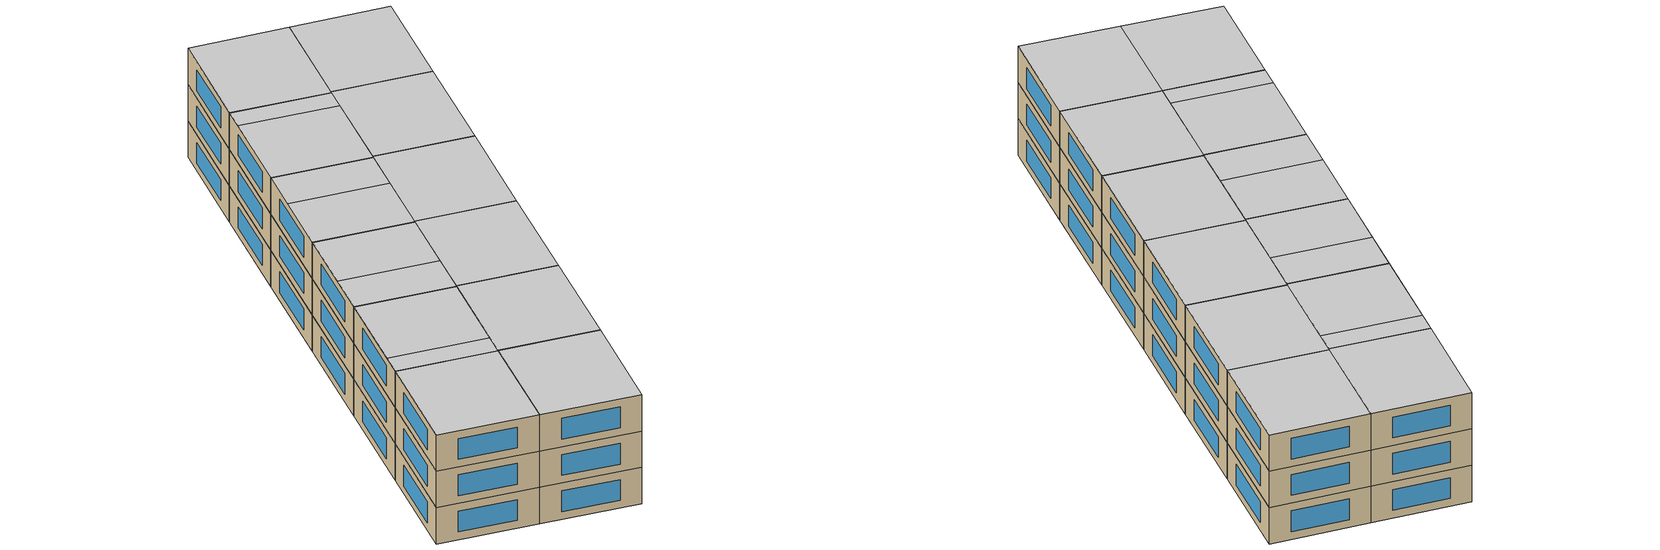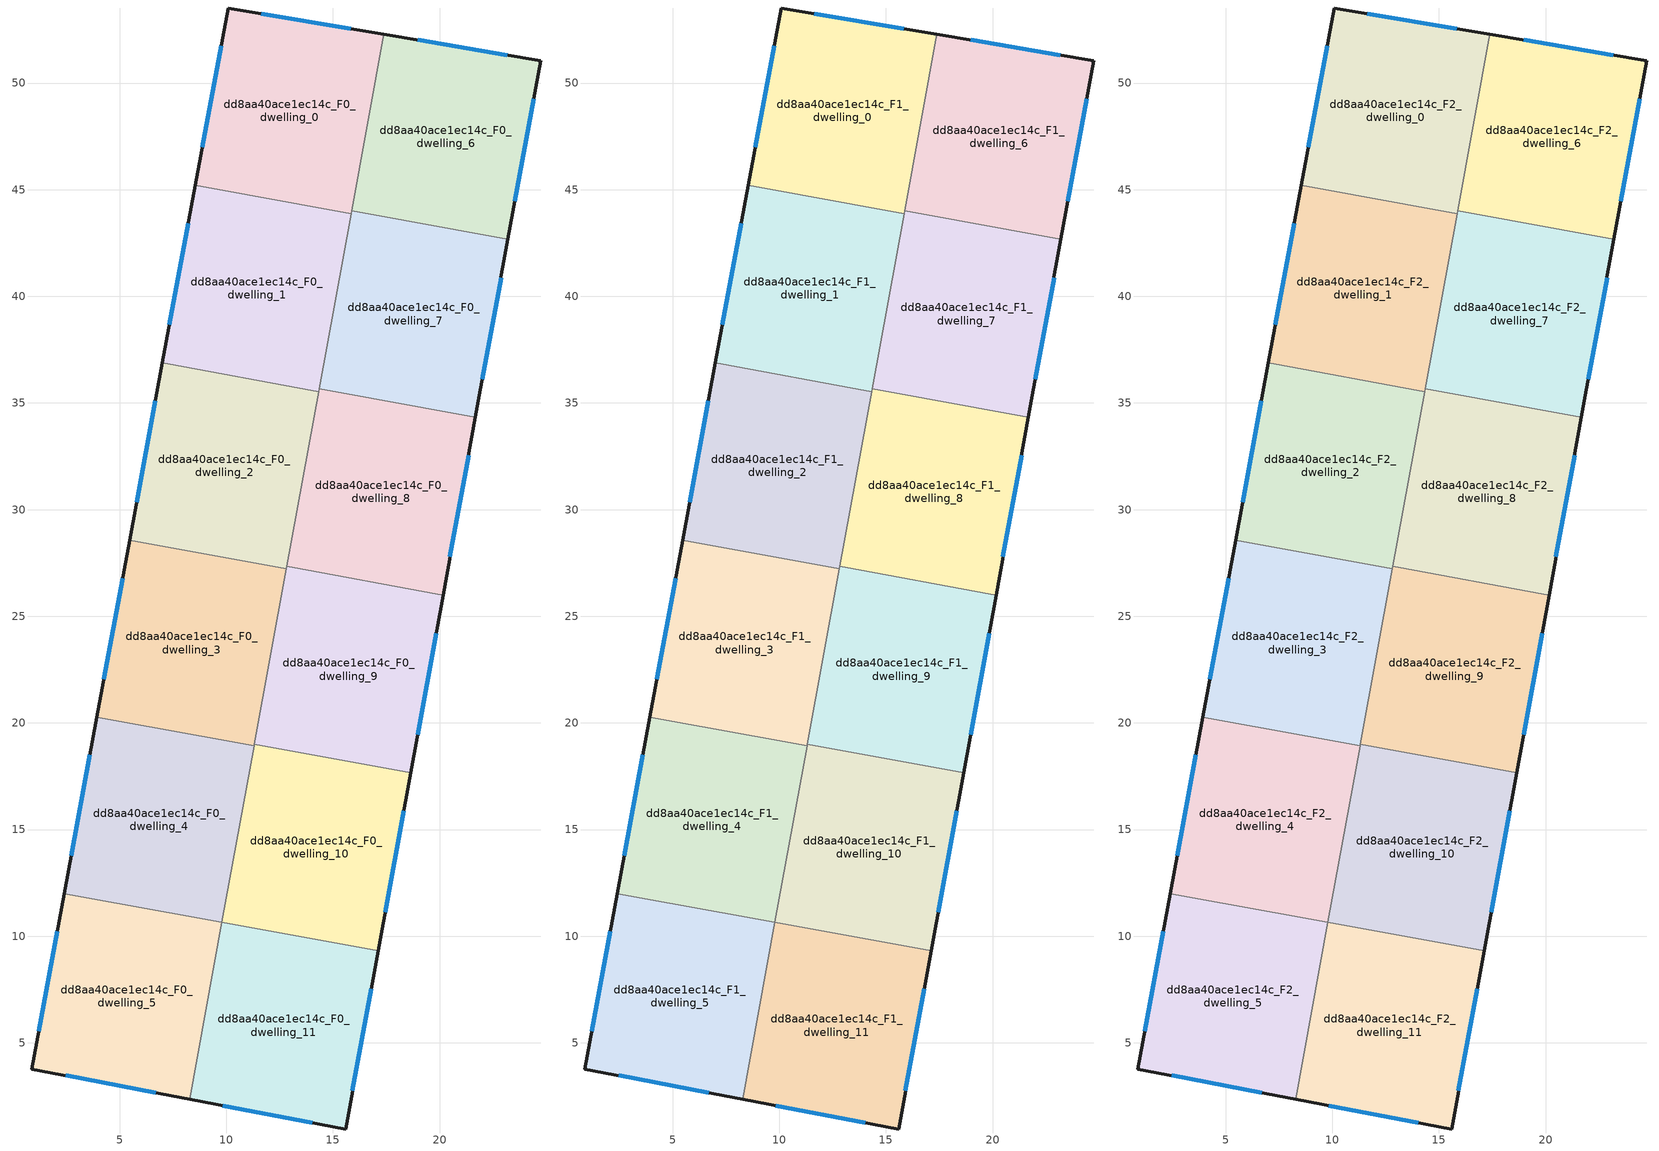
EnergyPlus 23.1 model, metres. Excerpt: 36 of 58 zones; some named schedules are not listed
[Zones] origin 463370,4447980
dd8aa40ace1ec14c_F0_dwelling_0
 floor ground (EU_floor_Construction): 17.39,52.29 15.86,43.88 8.54,45.21 10.08,53.52 z0
 wall outside (EU_wall_Construction): 17.39,52.29 10.08,53.52 8.54,45.21 z0:3
 wall to dd8aa40ace1ec14c_F0_dwelling_1 (EU_wall_Construction): 8.54,45.21 15.86,43.88 z0:3
 wall to dd8aa40ace1ec14c_F0_dwelling_6 (EU_wall_Construction): 15.88,44 17.39,52.29 z0:3
 wall to dd8aa40ace1ec14c_F0_dwelling_7 (EU_wall_Construction): 15.86,43.88 15.88,44 z0:3
 window (EU_Window_Construction): 9.75,51.74 8.87,46.99 / 15.83,52.55 11.65,53.26 z0.64:2.36
dd8aa40ace1ec14c_F0_dwelling_1
 floor ground (EU_floor_Construction): 15.86,43.88 14.33,35.54 7,36.88 8.54,45.21 z0
 wall outside (EU_wall_Construction): 8.54,45.21 7,36.88 z0:3
 wall to dd8aa40ace1ec14c_F0_dwelling_2 (EU_wall_Construction): 7,36.88 14.33,35.54 z0:3
 wall to dd8aa40ace1ec14c_F0_dwelling_7 (EU_wall_Construction): 14.36,35.67 15.86,43.88 z0:3
 wall to dd8aa40ace1ec14c_F0_dwelling_8 (EU_wall_Construction): 14.33,35.54 14.36,35.67 z0:3
 window (EU_Window_Construction): 8.21,43.43 7.33,38.66 z0.64:2.36
dd8aa40ace1ec14c_F0_dwelling_10
 floor ground (EU_floor_Construction): 18.64,17.66 17.12,9.32 9.79,10.66 11.31,19 z0
 wall outside (EU_wall_Construction): 17.12,9.32 18.64,17.66 z0:3
 wall to dd8aa40ace1ec14c_F0_dwelling_11 (EU_wall_Construction): 9.79,10.66 17.12,9.32 z0:3
 wall to dd8aa40ace1ec14c_F0_dwelling_9 (EU_wall_Construction): 18.64,17.66 11.31,19 z0:3
 wall to dd8aa40ace1ec14c_F0_dwelling_4 (EU_wall_Construction): 11.3,18.92 9.79,10.66 z0:3
 wall to dd8aa40ace1ec14c_F0_dwelling_3 (EU_wall_Construction): 11.31,19 11.3,18.92 z0:3
 window (EU_Window_Construction): 17.44,11.11 18.31,15.87 z0.64:2.36
dd8aa40ace1ec14c_F0_dwelling_11
 floor ground (EU_floor_Construction): 17.12,9.32 15.59,0.96 8.27,2.36 9.79,10.66 z0
 wall outside (EU_wall_Construction): 8.27,2.36 15.59,0.96 17.12,9.32 z0:3
 wall to dd8aa40ace1ec14c_F0_dwelling_5 (EU_wall_Construction): 9.79,10.65 8.27,2.36 z0:3
 wall to dd8aa40ace1ec14c_F0_dwelling_4 (EU_wall_Construction): 9.79,10.66 9.79,10.65 z0:3
 window (EU_Window_Construction): 15.92,2.75 16.79,7.53 / 9.84,2.06 14.02,1.26 z0.64:2.36
dd8aa40ace1ec14c_F0_dwelling_2
 floor ground (EU_floor_Construction): 14.33,35.54 12.82,27.22 5.47,28.56 7,36.88 z0
 wall outside (EU_wall_Construction): 7,36.88 5.47,28.56 z0:3
 wall to dd8aa40ace1ec14c_F0_dwelling_3 (EU_wall_Construction): 5.47,28.56 12.82,27.22 z0:3
 wall to dd8aa40ace1ec14c_F0_dwelling_8 (EU_wall_Construction): 12.84,27.33 14.33,35.54 z0:3
 wall to dd8aa40ace1ec14c_F0_dwelling_9 (EU_wall_Construction): 12.82,27.22 12.84,27.33 z0:3
 window (EU_Window_Construction): 6.67,35.1 5.79,30.34 z0.64:2.36
dd8aa40ace1ec14c_F0_dwelling_3
 floor ground (EU_floor_Construction): 12.82,27.22 11.3,18.92 3.93,20.27 5.47,28.56 z0
 wall outside (EU_wall_Construction): 5.47,28.56 3.93,20.27 z0:3
 wall to dd8aa40ace1ec14c_F0_dwelling_4 (EU_wall_Construction): 3.93,20.27 11.3,18.92 z0:3
 wall to dd8aa40ace1ec14c_F0_dwelling_9 (EU_wall_Construction): 11.31,19 12.82,27.22 z0:3
 window (EU_Window_Construction): 5.14,26.79 4.26,22.04 z0.64:2.36
dd8aa40ace1ec14c_F0_dwelling_4
 floor ground (EU_floor_Construction): 11.3,18.92 9.79,10.64 2.4,11.99 3.93,20.27 z0
 wall outside (EU_wall_Construction): 3.93,20.27 2.4,11.99 z0:3
 wall to dd8aa40ace1ec14c_F0_dwelling_5 (EU_wall_Construction): 2.4,11.99 9.79,10.64 z0:3
 window (EU_Window_Construction): 3.6,18.49 2.73,13.77 z0.64:2.36
dd8aa40ace1ec14c_F0_dwelling_5
 floor ground (EU_floor_Construction): 9.79,10.64 8.27,2.36 0.88,3.77 2.4,11.99 z0
 wall outside (EU_wall_Construction): 2.4,11.99 0.88,3.77 8.27,2.36 z0:3
 window (EU_Window_Construction): 2.47,3.47 6.69,2.66 / 2.08,10.23 1.21,5.53 z0.64:2.36
dd8aa40ace1ec14c_F0_dwelling_6
 floor ground (EU_floor_Construction): 24.74,51.05 23.21,42.67 15.88,44 17.39,52.29 z0
 wall outside (EU_wall_Construction): 23.21,42.67 24.74,51.05 17.39,52.29 z0:3
 wall to dd8aa40ace1ec14c_F0_dwelling_7 (EU_wall_Construction): 15.88,44 23.21,42.67 z0:3
 window (EU_Window_Construction): 23.16,51.32 18.97,52.02 / 23.53,44.46 24.41,49.26 z0.64:2.36
dd8aa40ace1ec14c_F0_dwelling_7
 floor ground (EU_floor_Construction): 23.21,42.67 21.68,34.33 14.36,35.67 15.88,44 z0
 wall outside (EU_wall_Construction): 21.68,34.33 23.21,42.67 z0:3
 wall to dd8aa40ace1ec14c_F0_dwelling_8 (EU_wall_Construction): 14.36,35.67 21.68,34.33 z0:3
 window (EU_Window_Construction): 22.01,36.12 22.88,40.88 z0.64:2.36
dd8aa40ace1ec14c_F0_dwelling_8
 floor ground (EU_floor_Construction): 21.68,34.33 20.16,26 12.84,27.33 14.36,35.67 z0
 wall outside (EU_wall_Construction): 20.16,26 21.68,34.33 z0:3
 wall to dd8aa40ace1ec14c_F0_dwelling_9 (EU_wall_Construction): 12.84,27.33 20.16,26 z0:3
 window (EU_Window_Construction): 20.49,27.78 21.36,32.54 z0.64:2.36
dd8aa40ace1ec14c_F0_dwelling_9
 floor ground (EU_floor_Construction): 20.16,26 18.64,17.66 11.31,19 12.84,27.33 z0
 wall outside (EU_wall_Construction): 18.64,17.66 20.16,26 z0:3
 window (EU_Window_Construction): 18.96,19.45 19.84,24.21 z0.64:2.36
dd8aa40ace1ec14c_F1_dwelling_0
 floor to dd8aa40ace1ec14c_F0_dwelling_0 (EU_floor_Construction): 17.39,52.29 15.86,43.88 8.54,45.21 10.08,53.52 z3
 wall outside (EU_wall_Construction): 17.39,52.29 10.08,53.52 8.54,45.21 z3:6
 wall to dd8aa40ace1ec14c_F1_dwelling_1 (EU_wall_Construction): 8.54,45.21 15.86,43.88 z3:6
 wall to dd8aa40ace1ec14c_F1_dwelling_6 (EU_wall_Construction): 15.88,44 17.39,52.29 z3:6
 wall to dd8aa40ace1ec14c_F1_dwelling_7 (EU_wall_Construction): 15.86,43.88 15.88,44 z3:6
 window (EU_Window_Construction): 9.75,51.74 8.87,46.99 / 15.83,52.55 11.65,53.26 z3.64:5.36
dd8aa40ace1ec14c_F1_dwelling_1
 floor to dd8aa40ace1ec14c_F0_dwelling_1 (EU_floor_Construction): 15.86,43.88 14.33,35.54 7,36.88 8.54,45.21 z3
 wall outside (EU_wall_Construction): 8.54,45.21 7,36.88 z3:6
 wall to dd8aa40ace1ec14c_F1_dwelling_2 (EU_wall_Construction): 7,36.88 14.33,35.54 z3:6
 wall to dd8aa40ace1ec14c_F1_dwelling_7 (EU_wall_Construction): 14.36,35.67 15.86,43.88 z3:6
 wall to dd8aa40ace1ec14c_F1_dwelling_8 (EU_wall_Construction): 14.33,35.54 14.36,35.67 z3:6
 window (EU_Window_Construction): 8.21,43.43 7.33,38.66 z3.64:5.36
dd8aa40ace1ec14c_F1_dwelling_10
 floor to dd8aa40ace1ec14c_F0_dwelling_10 (EU_floor_Construction): 18.64,17.66 17.12,9.32 9.79,10.66 11.31,19 z3
 wall outside (EU_wall_Construction): 17.12,9.32 18.64,17.66 z3:6
 wall to dd8aa40ace1ec14c_F1_dwelling_11 (EU_wall_Construction): 9.79,10.66 17.12,9.32 z3:6
 wall to dd8aa40ace1ec14c_F1_dwelling_9 (EU_wall_Construction): 18.64,17.66 11.31,19 z3:6
 wall to dd8aa40ace1ec14c_F1_dwelling_4 (EU_wall_Construction): 11.3,18.92 9.79,10.66 z3:6
 wall to dd8aa40ace1ec14c_F1_dwelling_3 (EU_wall_Construction): 11.31,19 11.3,18.92 z3:6
 window (EU_Window_Construction): 17.44,11.11 18.31,15.87 z3.64:5.36
dd8aa40ace1ec14c_F1_dwelling_11
 floor to dd8aa40ace1ec14c_F0_dwelling_11 (EU_floor_Construction): 17.12,9.32 15.59,0.96 8.27,2.36 9.79,10.66 z3
 wall outside (EU_wall_Construction): 8.27,2.36 15.59,0.96 17.12,9.32 z3:6
 wall to dd8aa40ace1ec14c_F1_dwelling_5 (EU_wall_Construction): 9.79,10.65 8.27,2.36 z3:6
 wall to dd8aa40ace1ec14c_F1_dwelling_4 (EU_wall_Construction): 9.79,10.66 9.79,10.65 z3:6
 window (EU_Window_Construction): 15.92,2.75 16.79,7.53 / 9.84,2.06 14.02,1.26 z3.64:5.36
dd8aa40ace1ec14c_F1_dwelling_2
 floor to dd8aa40ace1ec14c_F0_dwelling_2 (EU_floor_Construction): 14.33,35.54 12.82,27.22 5.47,28.56 7,36.88 z3
 wall outside (EU_wall_Construction): 7,36.88 5.47,28.56 z3:6
 wall to dd8aa40ace1ec14c_F1_dwelling_3 (EU_wall_Construction): 5.47,28.56 12.82,27.22 z3:6
 wall to dd8aa40ace1ec14c_F1_dwelling_8 (EU_wall_Construction): 12.84,27.33 14.33,35.54 z3:6
 wall to dd8aa40ace1ec14c_F1_dwelling_9 (EU_wall_Construction): 12.82,27.22 12.84,27.33 z3:6
 window (EU_Window_Construction): 6.67,35.1 5.79,30.34 z3.64:5.36
dd8aa40ace1ec14c_F1_dwelling_3
 floor to dd8aa40ace1ec14c_F0_dwelling_3 (EU_floor_Construction): 12.82,27.22 11.3,18.92 3.93,20.27 5.47,28.56 z3
 wall outside (EU_wall_Construction): 5.47,28.56 3.93,20.27 z3:6
 wall to dd8aa40ace1ec14c_F1_dwelling_4 (EU_wall_Construction): 3.93,20.27 11.3,18.92 z3:6
 wall to dd8aa40ace1ec14c_F1_dwelling_9 (EU_wall_Construction): 11.31,19 12.82,27.22 z3:6
 window (EU_Window_Construction): 5.14,26.79 4.26,22.04 z3.64:5.36
dd8aa40ace1ec14c_F1_dwelling_4
 floor to dd8aa40ace1ec14c_F0_dwelling_4 (EU_floor_Construction): 11.3,18.92 9.79,10.64 2.4,11.99 3.93,20.27 z3
 wall outside (EU_wall_Construction): 3.93,20.27 2.4,11.99 z3:6
 wall to dd8aa40ace1ec14c_F1_dwelling_5 (EU_wall_Construction): 2.4,11.99 9.79,10.64 z3:6
 window (EU_Window_Construction): 3.6,18.49 2.73,13.77 z3.64:5.36
dd8aa40ace1ec14c_F1_dwelling_5
 floor to dd8aa40ace1ec14c_F0_dwelling_5 (EU_floor_Construction): 9.79,10.64 8.27,2.36 0.88,3.77 2.4,11.99 z3
 wall outside (EU_wall_Construction): 2.4,11.99 0.88,3.77 8.27,2.36 z3:6
 window (EU_Window_Construction): 2.47,3.47 6.69,2.66 / 2.08,10.23 1.21,5.53 z3.64:5.36
dd8aa40ace1ec14c_F1_dwelling_6
 floor to dd8aa40ace1ec14c_F0_dwelling_6 (EU_floor_Construction): 24.74,51.05 23.21,42.67 15.88,44 17.39,52.29 z3
 wall outside (EU_wall_Construction): 23.21,42.67 24.74,51.05 17.39,52.29 z3:6
 wall to dd8aa40ace1ec14c_F1_dwelling_7 (EU_wall_Construction): 15.88,44 23.21,42.67 z3:6
 window (EU_Window_Construction): 23.16,51.32 18.97,52.02 / 23.53,44.46 24.41,49.26 z3.64:5.36
dd8aa40ace1ec14c_F1_dwelling_7
 floor to dd8aa40ace1ec14c_F0_dwelling_7 (EU_floor_Construction): 23.21,42.67 21.68,34.33 14.36,35.67 15.88,44 z3
 wall outside (EU_wall_Construction): 21.68,34.33 23.21,42.67 z3:6
 wall to dd8aa40ace1ec14c_F1_dwelling_8 (EU_wall_Construction): 14.36,35.67 21.68,34.33 z3:6
 window (EU_Window_Construction): 22.01,36.12 22.88,40.88 z3.64:5.36
dd8aa40ace1ec14c_F1_dwelling_8
 floor to dd8aa40ace1ec14c_F0_dwelling_8 (EU_floor_Construction): 21.68,34.33 20.16,26 12.84,27.33 14.36,35.67 z3
 wall outside (EU_wall_Construction): 20.16,26 21.68,34.33 z3:6
 wall to dd8aa40ace1ec14c_F1_dwelling_9 (EU_wall_Construction): 12.84,27.33 20.16,26 z3:6
 window (EU_Window_Construction): 20.49,27.78 21.36,32.54 z3.64:5.36
dd8aa40ace1ec14c_F1_dwelling_9
 floor to dd8aa40ace1ec14c_F0_dwelling_9 (EU_floor_Construction): 20.16,26 18.64,17.66 11.31,19 12.84,27.33 z3
 wall outside (EU_wall_Construction): 18.64,17.66 20.16,26 z3:6
 window (EU_Window_Construction): 18.96,19.45 19.84,24.21 z3.64:5.36
dd8aa40ace1ec14c_F2_dwelling_0
 floor to dd8aa40ace1ec14c_F1_dwelling_0 (EU_floor_Construction): 17.39,52.29 15.86,43.88 8.54,45.21 10.08,53.52 z6
 wall outside (EU_wall_Construction): 17.39,52.29 10.08,53.52 8.54,45.21 z6:9
 wall to dd8aa40ace1ec14c_F2_dwelling_1 (EU_wall_Construction): 8.54,45.21 15.86,43.88 z6:9
 wall to dd8aa40ace1ec14c_F2_dwelling_6 (EU_wall_Construction): 15.88,44 17.39,52.29 z6:9
 wall to dd8aa40ace1ec14c_F2_dwelling_7 (EU_wall_Construction): 15.86,43.88 15.88,44 z6:9
 window (EU_Window_Construction): 9.75,51.74 8.87,46.99 / 15.83,52.55 11.65,53.26 z6.64:8.36
 ceiling to dd8aa40ace1ec14c_F3_dwelling_0 (EU_floor_Construction): 15.86,43.88 17.39,52.29 10.08,53.52 8.54,45.21 z9
dd8aa40ace1ec14c_F2_dwelling_1
 floor to dd8aa40ace1ec14c_F1_dwelling_1 (EU_floor_Construction): 15.86,43.88 14.33,35.54 7,36.88 8.54,45.21 z6
 wall outside (EU_wall_Construction): 8.54,45.21 7,36.88 z6:9
 wall to dd8aa40ace1ec14c_F2_dwelling_2 (EU_wall_Construction): 7,36.88 14.33,35.54 z6:9
 wall to dd8aa40ace1ec14c_F2_dwelling_7 (EU_wall_Construction): 14.36,35.67 15.86,43.88 z6:9
 wall to dd8aa40ace1ec14c_F2_dwelling_8 (EU_wall_Construction): 14.33,35.54 14.36,35.67 z6:9
 window (EU_Window_Construction): 8.21,43.43 7.33,38.66 z6.64:8.36
 ceiling to dd8aa40ace1ec14c_F3_dwelling_1 (EU_floor_Construction): 14.33,35.54 15.55,42.21 8.24,43.54 7,36.88 z9
 ceiling to dd8aa40ace1ec14c_F3_dwelling_0 (EU_floor_Construction): 15.55,42.21 15.86,43.88 8.54,45.21 8.24,43.54 z9
dd8aa40ace1ec14c_F2_dwelling_10
 floor to dd8aa40ace1ec14c_F1_dwelling_10 (EU_floor_Construction): 18.64,17.66 17.12,9.32 9.79,10.66 11.31,19 z6
 wall outside (EU_wall_Construction): 17.12,9.32 18.64,17.66 z6:9
 wall to dd8aa40ace1ec14c_F2_dwelling_11 (EU_wall_Construction): 9.79,10.66 17.12,9.32 z6:9
 wall to dd8aa40ace1ec14c_F2_dwelling_9 (EU_wall_Construction): 18.64,17.66 11.31,19 z6:9
 wall to dd8aa40ace1ec14c_F2_dwelling_4 (EU_wall_Construction): 11.3,18.92 9.79,10.66 z6:9
 wall to dd8aa40ace1ec14c_F2_dwelling_3 (EU_wall_Construction): 11.31,19 11.3,18.92 z6:9
 window (EU_Window_Construction): 17.44,11.11 18.31,15.87 z6.64:8.36
 ceiling to dd8aa40ace1ec14c_F3_dwelling_9 (EU_floor_Construction): 17.12,9.32 18.64,17.66 11.31,19 9.79,10.66 z9
dd8aa40ace1ec14c_F2_dwelling_11
 floor to dd8aa40ace1ec14c_F1_dwelling_11 (EU_floor_Construction): 17.12,9.32 15.59,0.96 8.27,2.36 9.79,10.66 z6
 wall outside (EU_wall_Construction): 8.27,2.36 15.59,0.96 17.12,9.32 z6:9
 wall to dd8aa40ace1ec14c_F2_dwelling_5 (EU_wall_Construction): 9.79,10.65 8.27,2.36 z6:9
 wall to dd8aa40ace1ec14c_F2_dwelling_4 (EU_wall_Construction): 9.79,10.66 9.79,10.65 z6:9
 window (EU_Window_Construction): 15.92,2.75 16.79,7.53 / 9.84,2.06 14.02,1.26 z6.64:8.36
 ceiling to dd8aa40ace1ec14c_F3_dwelling_10 (EU_floor_Construction): 15.59,0.96 17.12,9.32 9.79,10.66 8.27,2.36 z9
dd8aa40ace1ec14c_F2_dwelling_2
 floor to dd8aa40ace1ec14c_F1_dwelling_2 (EU_floor_Construction): 14.33,35.54 12.82,27.22 5.47,28.56 7,36.88 z6
 wall outside (EU_wall_Construction): 7,36.88 5.47,28.56 z6:9
 wall to dd8aa40ace1ec14c_F2_dwelling_3 (EU_wall_Construction): 5.47,28.56 12.82,27.22 z6:9
 wall to dd8aa40ace1ec14c_F2_dwelling_8 (EU_wall_Construction): 12.84,27.33 14.33,35.54 z6:9
 wall to dd8aa40ace1ec14c_F2_dwelling_9 (EU_wall_Construction): 12.82,27.22 12.84,27.33 z6:9
 window (EU_Window_Construction): 6.67,35.1 5.79,30.34 z6.64:8.36
 ceiling adiabatic (EU_roof_Construction): 12.81,27.22 13.73,32.21 6.39,33.55 5.47,28.56 z9
 ceiling to dd8aa40ace1ec14c_F3_dwelling_1 (EU_floor_Construction): 13.73,32.21 14.33,35.54 7,36.88 6.39,33.55 z9
dd8aa40ace1ec14c_F2_dwelling_3
 floor to dd8aa40ace1ec14c_F1_dwelling_3 (EU_floor_Construction): 12.82,27.22 11.3,18.92 3.93,20.27 5.47,28.56 z6
 wall outside (EU_wall_Construction): 5.47,28.56 3.93,20.27 z6:9
 wall to dd8aa40ace1ec14c_F2_dwelling_4 (EU_wall_Construction): 3.93,20.27 11.3,18.92 z6:9
 wall to dd8aa40ace1ec14c_F2_dwelling_9 (EU_wall_Construction): 11.31,19 12.82,27.22 z6:9
 window (EU_Window_Construction): 5.14,26.79 4.26,22.04 z6.64:8.36
 ceiling to dd8aa40ace1ec14c_F3_dwelling_3 (EU_floor_Construction): 11.3,18.92 11.9,22.24 4.54,23.58 3.93,20.27 z9
 ceiling adiabatic (EU_roof_Construction): 11.9,22.24 12.81,27.22 5.47,28.56 4.54,23.58 z9
dd8aa40ace1ec14c_F2_dwelling_4
 floor to dd8aa40ace1ec14c_F1_dwelling_4 (EU_floor_Construction): 11.3,18.92 9.79,10.64 2.4,11.99 3.93,20.27 z6
 wall outside (EU_wall_Construction): 3.93,20.27 2.4,11.99 z6:9
 wall to dd8aa40ace1ec14c_F2_dwelling_5 (EU_wall_Construction): 2.4,11.99 9.79,10.64 z6:9
 window (EU_Window_Construction): 3.6,18.49 2.73,13.77 z6.64:8.36
 ceiling to dd8aa40ace1ec14c_F3_dwelling_3 (EU_floor_Construction): 10.09,12.3 11.3,18.92 3.93,20.27 2.71,13.65 z9
 ceiling to dd8aa40ace1ec14c_F3_dwelling_4 (EU_floor_Construction): 9.79,10.65 10.09,12.3 2.71,13.65 2.4,11.99 z9
dd8aa40ace1ec14c_F2_dwelling_5
 floor to dd8aa40ace1ec14c_F1_dwelling_5 (EU_floor_Construction): 9.79,10.64 8.27,2.36 0.88,3.77 2.4,11.99 z6
 wall outside (EU_wall_Construction): 2.4,11.99 0.88,3.77 8.27,2.36 z6:9
 window (EU_Window_Construction): 2.47,3.47 6.69,2.66 / 2.08,10.23 1.21,5.53 z6.64:8.36
 ceiling to dd8aa40ace1ec14c_F3_dwelling_4 (EU_floor_Construction): 8.27,2.36 9.79,10.65 2.4,11.99 0.88,3.77 z9
dd8aa40ace1ec14c_F2_dwelling_6
 floor to dd8aa40ace1ec14c_F1_dwelling_6 (EU_floor_Construction): 24.74,51.05 23.21,42.67 15.88,44 17.39,52.29 z6
 wall outside (EU_wall_Construction): 23.21,42.67 24.74,51.05 17.39,52.29 z6:9
 wall to dd8aa40ace1ec14c_F2_dwelling_7 (EU_wall_Construction): 15.88,44 23.21,42.67 z6:9
 window (EU_Window_Construction): 23.16,51.32 18.97,52.02 / 23.53,44.46 24.41,49.26 z6.64:8.36
 ceiling to dd8aa40ace1ec14c_F3_dwelling_5 (EU_floor_Construction): 23.21,42.67 24.74,51.05 17.39,52.29 15.88,44 z9
dd8aa40ace1ec14c_F2_dwelling_7
 floor to dd8aa40ace1ec14c_F1_dwelling_7 (EU_floor_Construction): 23.21,42.67 21.68,34.33 14.36,35.67 15.88,44 z6
 wall outside (EU_wall_Construction): 21.68,34.33 23.21,42.67 z6:9
 wall to dd8aa40ace1ec14c_F2_dwelling_8 (EU_wall_Construction): 14.36,35.67 21.68,34.33 z6:9
 window (EU_Window_Construction): 22.01,36.12 22.88,40.88 z6.64:8.36
 ceiling to dd8aa40ace1ec14c_F3_dwelling_6 (EU_floor_Construction): 21.68,34.33 23.21,42.67 15.88,44 14.36,35.67 z9
dd8aa40ace1ec14c_F2_dwelling_8
 floor to dd8aa40ace1ec14c_F1_dwelling_8 (EU_floor_Construction): 21.68,34.33 20.16,26 12.84,27.33 14.36,35.67 z6
 wall outside (EU_wall_Construction): 20.16,26 21.68,34.33 z6:9
 wall to dd8aa40ace1ec14c_F2_dwelling_9 (EU_wall_Construction): 12.84,27.33 20.16,26 z6:9
 window (EU_Window_Construction): 20.49,27.78 21.36,32.54 z6.64:8.36
 ceiling to dd8aa40ace1ec14c_F3_dwelling_7 (EU_floor_Construction): 20.16,26 21.68,34.33 14.36,35.67 12.84,27.33 z9
dd8aa40ace1ec14c_F2_dwelling_9
 floor to dd8aa40ace1ec14c_F1_dwelling_9 (EU_floor_Construction): 20.16,26 18.64,17.66 11.31,19 12.84,27.33 z6
 wall outside (EU_wall_Construction): 18.64,17.66 20.16,26 z6:9
 window (EU_Window_Construction): 18.96,19.45 19.84,24.21 z6.64:8.36
 ceiling to dd8aa40ace1ec14c_F3_dwelling_8 (EU_floor_Construction): 18.64,17.66 20.16,26 12.84,27.33 11.31,19 z9
[Building]
EU S2 Campaign: North Axis=0; Terrain=City; Solar Distribution=FullExterior
[Site:Location]
Yerevan-Zvartnots.Intl.AP: Latitude=40.15; Longitude=44.383; Time Zone=4; Elevation=854
[SizingPeriod:WeatherFileDays]
AnnualSizingPeriod: Begin Month=1; Begin Day of Month=1; End Month=12; End Day of Month=31; Day of Week for Start Day=Monday; Use Weather File Daylight Saving Period=No; Use Weather File Rain and Snow Indicators=No
[MATERIAL]
EU_InternalMass_Material: Roughness=MediumRough; Thickness=0.1; Conductivity=1; Density=1800; Specific Heat=900; Thermal Absorptance=0.9; Solar Absorptance=0.7; Visible Absorptance=0.7
[MATERIAL:NOMASS] Roughness=MediumRough; Thermal Absorptance=0.9; Solar Absorptance=0.7; Visible Absorptance=0.7
Name | Thermal Resistance
EU_wall_NoMass | 1.05043
EU_roof_NoMass | 1.45357
EU_floor_NoMass | 0.478065
[WINDOWMATERIAL:SIMPLEGLAZINGSYSTEM]
EU_Window_SimpleGlazing: UFactor=2.5566; Solar Heat Gain Coefficient=0.75; Visible Transmittance=0.75
[CONSTRUCTION]
EU_wall_Construction: EU_wall_NoMass
EU_roof_Construction: EU_roof_NoMass
EU_floor_Construction: EU_floor_NoMass
EU_Window_Construction: EU_Window_SimpleGlazing
EU_InternalMass_Construction: EU_InternalMass_Material
[ZONE] Type=1; Multiplier=1; Ceiling Height=autocalculate; Floor Area=autocalculate; Part of Total Floor Area=Yes
Name | Volume
dd8aa40ace1ec14c_F0_dwelling_0; dd8aa40ace1ec14c_F1_dwelling_0; dd8aa40ace1ec14c_F2_dwelling_0 | 189.305
dd8aa40ace1ec14c_F0_dwelling_1; dd8aa40ace1ec14c_F1_dwelling_1; dd8aa40ace1ec14c_F2_dwelling_1 | 189.303
dd8aa40ace1ec14c_F0_dwelling_10; dd8aa40ace1ec14c_F1_dwelling_10; dd8aa40ace1ec14c_F2_dwelling_10 | 189.318
dd8aa40ace1ec14c_F0_dwelling_11; dd8aa40ace1ec14c_F1_dwelling_11; dd8aa40ace1ec14c_F2_dwelling_11 | 189.311
dd8aa40ace1ec14c_F0_dwelling_2; dd8aa40ace1ec14c_F1_dwelling_2; dd8aa40ace1ec14c_F2_dwelling_2 | 189.312
dd8aa40ace1ec14c_F0_dwelling_3; dd8aa40ace1ec14c_F1_dwelling_3; dd8aa40ace1ec14c_F2_dwelling_3 | 189.3
dd8aa40ace1ec14c_F0_dwelling_4; dd8aa40ace1ec14c_F1_dwelling_4; dd8aa40ace1ec14c_F2_dwelling_4 | 189.291
dd8aa40ace1ec14c_F0_dwelling_5; dd8aa40ace1ec14c_F1_dwelling_5; dd8aa40ace1ec14c_F2_dwelling_5 | 189.283
dd8aa40ace1ec14c_F0_dwelling_6; dd8aa40ace1ec14c_F1_dwelling_6; dd8aa40ace1ec14c_F2_dwelling_6 | 189.288
dd8aa40ace1ec14c_F0_dwelling_7; dd8aa40ace1ec14c_F1_dwelling_7; dd8aa40ace1ec14c_F2_dwelling_7 | 189.309
dd8aa40ace1ec14c_F0_dwelling_8; dd8aa40ace1ec14c_F1_dwelling_8; dd8aa40ace1ec14c_F2_dwelling_8; dd8aa40ace1ec14c_F0_dwelling_9; dd8aa40ace1ec14c_F1_dwelling_9; dd8aa40ace1ec14c_F2_dwelling_9 | 189.296
[INTERNALMASS] Construction=EU_InternalMass_Construction
Name | Zone or ZoneList | Surface Area
dd8aa40ace1ec14c_F0_dwelling_0_EU_InternalMass | dd8aa40ace1ec14c_F0_dwelling_0 | 63.1016
dd8aa40ace1ec14c_F0_dwelling_1_EU_InternalMass | dd8aa40ace1ec14c_F0_dwelling_1 | 63.1011
dd8aa40ace1ec14c_F0_dwelling_2_EU_InternalMass | dd8aa40ace1ec14c_F0_dwelling_2 | 63.1041
dd8aa40ace1ec14c_F0_dwelling_3_EU_InternalMass | dd8aa40ace1ec14c_F0_dwelling_3 | 63.0999
dd8aa40ace1ec14c_F0_dwelling_4_EU_InternalMass | dd8aa40ace1ec14c_F0_dwelling_4 | 63.0969
dd8aa40ace1ec14c_F0_dwelling_5_EU_InternalMass | dd8aa40ace1ec14c_F0_dwelling_5 | 63.1019
dd8aa40ace1ec14c_F0_dwelling_6_EU_InternalMass | dd8aa40ace1ec14c_F0_dwelling_6 | 63.096
dd8aa40ace1ec14c_F0_dwelling_7_EU_InternalMass | dd8aa40ace1ec14c_F0_dwelling_7 | 63.1029
dd8aa40ace1ec14c_F0_dwelling_8_EU_InternalMass | dd8aa40ace1ec14c_F0_dwelling_8 | 63.0986
dd8aa40ace1ec14c_F0_dwelling_9_EU_InternalMass | dd8aa40ace1ec14c_F0_dwelling_9 | 63.0986
dd8aa40ace1ec14c_F0_dwelling_10_EU_InternalMass | dd8aa40ace1ec14c_F0_dwelling_10 | 63.106
dd8aa40ace1ec14c_F0_dwelling_11_EU_InternalMass | dd8aa40ace1ec14c_F0_dwelling_11 | 63.1036
dd8aa40ace1ec14c_F1_dwelling_0_EU_InternalMass | dd8aa40ace1ec14c_F1_dwelling_0 | 63.1016
dd8aa40ace1ec14c_F1_dwelling_1_EU_InternalMass | dd8aa40ace1ec14c_F1_dwelling_1 | 63.1011
dd8aa40ace1ec14c_F1_dwelling_2_EU_InternalMass | dd8aa40ace1ec14c_F1_dwelling_2 | 63.1041
dd8aa40ace1ec14c_F1_dwelling_3_EU_InternalMass | dd8aa40ace1ec14c_F1_dwelling_3 | 63.0999
dd8aa40ace1ec14c_F1_dwelling_4_EU_InternalMass | dd8aa40ace1ec14c_F1_dwelling_4 | 63.0969
dd8aa40ace1ec14c_F1_dwelling_5_EU_InternalMass | dd8aa40ace1ec14c_F1_dwelling_5 | 63.1019
dd8aa40ace1ec14c_F1_dwelling_6_EU_InternalMass | dd8aa40ace1ec14c_F1_dwelling_6 | 63.096
dd8aa40ace1ec14c_F1_dwelling_7_EU_InternalMass | dd8aa40ace1ec14c_F1_dwelling_7 | 63.1029
dd8aa40ace1ec14c_F1_dwelling_8_EU_InternalMass | dd8aa40ace1ec14c_F1_dwelling_8 | 63.0986
dd8aa40ace1ec14c_F1_dwelling_9_EU_InternalMass | dd8aa40ace1ec14c_F1_dwelling_9 | 63.0986
dd8aa40ace1ec14c_F1_dwelling_10_EU_InternalMass | dd8aa40ace1ec14c_F1_dwelling_10 | 63.106
dd8aa40ace1ec14c_F1_dwelling_11_EU_InternalMass | dd8aa40ace1ec14c_F1_dwelling_11 | 63.1036
dd8aa40ace1ec14c_F2_dwelling_0_EU_InternalMass | dd8aa40ace1ec14c_F2_dwelling_0 | 63.1016
dd8aa40ace1ec14c_F2_dwelling_1_EU_InternalMass | dd8aa40ace1ec14c_F2_dwelling_1 | 63.1011
dd8aa40ace1ec14c_F2_dwelling_2_EU_InternalMass | dd8aa40ace1ec14c_F2_dwelling_2 | 63.1041
dd8aa40ace1ec14c_F2_dwelling_3_EU_InternalMass | dd8aa40ace1ec14c_F2_dwelling_3 | 63.0999
dd8aa40ace1ec14c_F2_dwelling_4_EU_InternalMass | dd8aa40ace1ec14c_F2_dwelling_4 | 63.0969
dd8aa40ace1ec14c_F2_dwelling_5_EU_InternalMass | dd8aa40ace1ec14c_F2_dwelling_5 | 63.1019
dd8aa40ace1ec14c_F2_dwelling_6_EU_InternalMass | dd8aa40ace1ec14c_F2_dwelling_6 | 63.096
dd8aa40ace1ec14c_F2_dwelling_7_EU_InternalMass | dd8aa40ace1ec14c_F2_dwelling_7 | 63.1029
dd8aa40ace1ec14c_F2_dwelling_8_EU_InternalMass | dd8aa40ace1ec14c_F2_dwelling_8 | 63.0986
dd8aa40ace1ec14c_F2_dwelling_9_EU_InternalMass | dd8aa40ace1ec14c_F2_dwelling_9 | 63.0986
dd8aa40ace1ec14c_F2_dwelling_10_EU_InternalMass | dd8aa40ace1ec14c_F2_dwelling_10 | 63.106
dd8aa40ace1ec14c_F2_dwelling_11_EU_InternalMass | dd8aa40ace1ec14c_F2_dwelling_11 | 63.1036
[OTHEREQUIPMENT] Fuel Type=Electricity; Design Level Calculation Method=Watts/Area; Power per Zone Floor Area=1; Fraction Latent=0; Fraction Radiant=0; Fraction Lost=0; Carbon Dioxide Generation Rate=0; EndUse Subcategory=EU_Step8_InternalGains
Name | Zone or ZoneList or Space or SpaceList | Schedule
EU_Step8_InternalGain_dd8aa40ace1ec14c_F0_dwelling_0_f000 | dd8aa40ace1ec14c_F0_dwelling_0 | EU_Step8_GainSchedule_dd8aa40ace1ec14c_F0_dwelling_0_f000
EU_Step8_InternalGain_dd8aa40ace1ec14c_F0_dwelling_1_f000 | dd8aa40ace1ec14c_F0_dwelling_1 | EU_Step8_GainSchedule_dd8aa40ace1ec14c_F0_dwelling_1_f000
EU_Step8_InternalGain_dd8aa40ace1ec14c_F0_dwelling_2_f000 | dd8aa40ace1ec14c_F0_dwelling_2 | EU_Step8_GainSchedule_dd8aa40ace1ec14c_F0_dwelling_2_f000
EU_Step8_InternalGain_dd8aa40ace1ec14c_F0_dwelling_3_f000 | dd8aa40ace1ec14c_F0_dwelling_3 | EU_Step8_GainSchedule_dd8aa40ace1ec14c_F0_dwelling_3_f000
EU_Step8_InternalGain_dd8aa40ace1ec14c_F0_dwelling_4_f000 | dd8aa40ace1ec14c_F0_dwelling_4 | EU_Step8_GainSchedule_dd8aa40ace1ec14c_F0_dwelling_4_f000
EU_Step8_InternalGain_dd8aa40ace1ec14c_F0_dwelling_5_f000 | dd8aa40ace1ec14c_F0_dwelling_5 | EU_Step8_GainSchedule_dd8aa40ace1ec14c_F0_dwelling_5_f000
EU_Step8_InternalGain_dd8aa40ace1ec14c_F0_dwelling_6_f000 | dd8aa40ace1ec14c_F0_dwelling_6 | EU_Step8_GainSchedule_dd8aa40ace1ec14c_F0_dwelling_6_f000
EU_Step8_InternalGain_dd8aa40ace1ec14c_F0_dwelling_7_f000 | dd8aa40ace1ec14c_F0_dwelling_7 | EU_Step8_GainSchedule_dd8aa40ace1ec14c_F0_dwelling_7_f000
EU_Step8_InternalGain_dd8aa40ace1ec14c_F0_dwelling_8_f000 | dd8aa40ace1ec14c_F0_dwelling_8 | EU_Step8_GainSchedule_dd8aa40ace1ec14c_F0_dwelling_8_f000
EU_Step8_InternalGain_dd8aa40ace1ec14c_F0_dwelling_9_f000 | dd8aa40ace1ec14c_F0_dwelling_9 | EU_Step8_GainSchedule_dd8aa40ace1ec14c_F0_dwelling_9_f000
EU_Step8_InternalGain_dd8aa40ace1ec14c_F0_dwelling_10_f000 | dd8aa40ace1ec14c_F0_dwelling_10 | EU_Step8_GainSchedule_dd8aa40ace1ec14c_F0_dwelling_10_f000
EU_Step8_InternalGain_dd8aa40ace1ec14c_F0_dwelling_11_f000 | dd8aa40ace1ec14c_F0_dwelling_11 | EU_Step8_GainSchedule_dd8aa40ace1ec14c_F0_dwelling_11_f000
EU_Step8_InternalGain_dd8aa40ace1ec14c_F1_dwelling_0_f000 | dd8aa40ace1ec14c_F1_dwelling_0 | EU_Step8_GainSchedule_dd8aa40ace1ec14c_F1_dwelling_0_f000
EU_Step8_InternalGain_dd8aa40ace1ec14c_F1_dwelling_1_f000 | dd8aa40ace1ec14c_F1_dwelling_1 | EU_Step8_GainSchedule_dd8aa40ace1ec14c_F1_dwelling_1_f000
EU_Step8_InternalGain_dd8aa40ace1ec14c_F1_dwelling_2_f000 | dd8aa40ace1ec14c_F1_dwelling_2 | EU_Step8_GainSchedule_dd8aa40ace1ec14c_F1_dwelling_2_f000
EU_Step8_InternalGain_dd8aa40ace1ec14c_F1_dwelling_3_f000 | dd8aa40ace1ec14c_F1_dwelling_3 | EU_Step8_GainSchedule_dd8aa40ace1ec14c_F1_dwelling_3_f000
EU_Step8_InternalGain_dd8aa40ace1ec14c_F1_dwelling_4_f000 | dd8aa40ace1ec14c_F1_dwelling_4 | EU_Step8_GainSchedule_dd8aa40ace1ec14c_F1_dwelling_4_f000
EU_Step8_InternalGain_dd8aa40ace1ec14c_F1_dwelling_5_f000 | dd8aa40ace1ec14c_F1_dwelling_5 | EU_Step8_GainSchedule_dd8aa40ace1ec14c_F1_dwelling_5_f000
EU_Step8_InternalGain_dd8aa40ace1ec14c_F1_dwelling_6_f000 | dd8aa40ace1ec14c_F1_dwelling_6 | EU_Step8_GainSchedule_dd8aa40ace1ec14c_F1_dwelling_6_f000
EU_Step8_InternalGain_dd8aa40ace1ec14c_F1_dwelling_7_f000 | dd8aa40ace1ec14c_F1_dwelling_7 | EU_Step8_GainSchedule_dd8aa40ace1ec14c_F1_dwelling_7_f000
EU_Step8_InternalGain_dd8aa40ace1ec14c_F1_dwelling_8_f000 | dd8aa40ace1ec14c_F1_dwelling_8 | EU_Step8_GainSchedule_dd8aa40ace1ec14c_F1_dwelling_8_f000
EU_Step8_InternalGain_dd8aa40ace1ec14c_F1_dwelling_9_f000 | dd8aa40ace1ec14c_F1_dwelling_9 | EU_Step8_GainSchedule_dd8aa40ace1ec14c_F1_dwelling_9_f000
EU_Step8_InternalGain_dd8aa40ace1ec14c_F1_dwelling_10_f000 | dd8aa40ace1ec14c_F1_dwelling_10 | EU_Step8_GainSchedule_dd8aa40ace1ec14c_F1_dwelling_10_f000
EU_Step8_InternalGain_dd8aa40ace1ec14c_F1_dwelling_11_f000 | dd8aa40ace1ec14c_F1_dwelling_11 | EU_Step8_GainSchedule_dd8aa40ace1ec14c_F1_dwelling_11_f000
EU_Step8_InternalGain_dd8aa40ace1ec14c_F2_dwelling_0_f000 | dd8aa40ace1ec14c_F2_dwelling_0 | EU_Step8_GainSchedule_dd8aa40ace1ec14c_F2_dwelling_0_f000
EU_Step8_InternalGain_dd8aa40ace1ec14c_F2_dwelling_1_f000 | dd8aa40ace1ec14c_F2_dwelling_1 | EU_Step8_GainSchedule_dd8aa40ace1ec14c_F2_dwelling_1_f000
EU_Step8_InternalGain_dd8aa40ace1ec14c_F2_dwelling_2_f000 | dd8aa40ace1ec14c_F2_dwelling_2 | EU_Step8_GainSchedule_dd8aa40ace1ec14c_F2_dwelling_2_f000
EU_Step8_InternalGain_dd8aa40ace1ec14c_F2_dwelling_3_f000 | dd8aa40ace1ec14c_F2_dwelling_3 | EU_Step8_GainSchedule_dd8aa40ace1ec14c_F2_dwelling_3_f000
EU_Step8_InternalGain_dd8aa40ace1ec14c_F2_dwelling_4_f000 | dd8aa40ace1ec14c_F2_dwelling_4 | EU_Step8_GainSchedule_dd8aa40ace1ec14c_F2_dwelling_4_f000
EU_Step8_InternalGain_dd8aa40ace1ec14c_F2_dwelling_5_f000 | dd8aa40ace1ec14c_F2_dwelling_5 | EU_Step8_GainSchedule_dd8aa40ace1ec14c_F2_dwelling_5_f000
EU_Step8_InternalGain_dd8aa40ace1ec14c_F2_dwelling_6_f000 | dd8aa40ace1ec14c_F2_dwelling_6 | EU_Step8_GainSchedule_dd8aa40ace1ec14c_F2_dwelling_6_f000
EU_Step8_InternalGain_dd8aa40ace1ec14c_F2_dwelling_7_f000 | dd8aa40ace1ec14c_F2_dwelling_7 | EU_Step8_GainSchedule_dd8aa40ace1ec14c_F2_dwelling_7_f000
EU_Step8_InternalGain_dd8aa40ace1ec14c_F2_dwelling_8_f000 | dd8aa40ace1ec14c_F2_dwelling_8 | EU_Step8_GainSchedule_dd8aa40ace1ec14c_F2_dwelling_8_f000
EU_Step8_InternalGain_dd8aa40ace1ec14c_F2_dwelling_9_f000 | dd8aa40ace1ec14c_F2_dwelling_9 | EU_Step8_GainSchedule_dd8aa40ace1ec14c_F2_dwelling_9_f000
EU_Step8_InternalGain_dd8aa40ace1ec14c_F2_dwelling_10_f000 | dd8aa40ace1ec14c_F2_dwelling_10 | EU_Step8_GainSchedule_dd8aa40ace1ec14c_F2_dwelling_10_f000
EU_Step8_InternalGain_dd8aa40ace1ec14c_F2_dwelling_11_f000 | dd8aa40ace1ec14c_F2_dwelling_11 | EU_Step8_GainSchedule_dd8aa40ace1ec14c_F2_dwelling_11_f000
[ZONEVENTILATION:DESIGNFLOWRATE] Schedule=EU_AlwaysOn; Design Flow Rate Calculation Method=AirChanges/Hour; Air Changes per Hour=0.557805; Ventilation Type=Natural; Fan Pressure Rise=0; Fan Total Efficiency=1; Constant Term Coefficient=1; Temperature Term Coefficient=0; Velocity Term Coefficient=0; Velocity Squared Term Coefficient=0; Minimum Indoor Temperature=-100; Maximum Indoor Temperature=100; Delta Temperature=-100; Minimum Outdoor Temperature=-100; Maximum Outdoor Temperature=100; Maximum Wind Speed=40
Name | Zone or ZoneList or Space or SpaceList
EU_ConstantAir_dd8aa40ace1ec14c_F0_dwelling_0 | dd8aa40ace1ec14c_F0_dwelling_0
EU_ConstantAir_dd8aa40ace1ec14c_F0_dwelling_1 | dd8aa40ace1ec14c_F0_dwelling_1
EU_ConstantAir_dd8aa40ace1ec14c_F0_dwelling_2 | dd8aa40ace1ec14c_F0_dwelling_2
EU_ConstantAir_dd8aa40ace1ec14c_F0_dwelling_3 | dd8aa40ace1ec14c_F0_dwelling_3
EU_ConstantAir_dd8aa40ace1ec14c_F0_dwelling_4 | dd8aa40ace1ec14c_F0_dwelling_4
EU_ConstantAir_dd8aa40ace1ec14c_F0_dwelling_5 | dd8aa40ace1ec14c_F0_dwelling_5
EU_ConstantAir_dd8aa40ace1ec14c_F0_dwelling_6 | dd8aa40ace1ec14c_F0_dwelling_6
EU_ConstantAir_dd8aa40ace1ec14c_F0_dwelling_7 | dd8aa40ace1ec14c_F0_dwelling_7
EU_ConstantAir_dd8aa40ace1ec14c_F0_dwelling_8 | dd8aa40ace1ec14c_F0_dwelling_8
EU_ConstantAir_dd8aa40ace1ec14c_F0_dwelling_9 | dd8aa40ace1ec14c_F0_dwelling_9
EU_ConstantAir_dd8aa40ace1ec14c_F0_dwelling_10 | dd8aa40ace1ec14c_F0_dwelling_10
EU_ConstantAir_dd8aa40ace1ec14c_F0_dwelling_11 | dd8aa40ace1ec14c_F0_dwelling_11
EU_ConstantAir_dd8aa40ace1ec14c_F1_dwelling_0 | dd8aa40ace1ec14c_F1_dwelling_0
EU_ConstantAir_dd8aa40ace1ec14c_F1_dwelling_1 | dd8aa40ace1ec14c_F1_dwelling_1
EU_ConstantAir_dd8aa40ace1ec14c_F1_dwelling_2 | dd8aa40ace1ec14c_F1_dwelling_2
EU_ConstantAir_dd8aa40ace1ec14c_F1_dwelling_3 | dd8aa40ace1ec14c_F1_dwelling_3
EU_ConstantAir_dd8aa40ace1ec14c_F1_dwelling_4 | dd8aa40ace1ec14c_F1_dwelling_4
EU_ConstantAir_dd8aa40ace1ec14c_F1_dwelling_5 | dd8aa40ace1ec14c_F1_dwelling_5
EU_ConstantAir_dd8aa40ace1ec14c_F1_dwelling_6 | dd8aa40ace1ec14c_F1_dwelling_6
EU_ConstantAir_dd8aa40ace1ec14c_F1_dwelling_7 | dd8aa40ace1ec14c_F1_dwelling_7
EU_ConstantAir_dd8aa40ace1ec14c_F1_dwelling_8 | dd8aa40ace1ec14c_F1_dwelling_8
EU_ConstantAir_dd8aa40ace1ec14c_F1_dwelling_9 | dd8aa40ace1ec14c_F1_dwelling_9
EU_ConstantAir_dd8aa40ace1ec14c_F1_dwelling_10 | dd8aa40ace1ec14c_F1_dwelling_10
EU_ConstantAir_dd8aa40ace1ec14c_F1_dwelling_11 | dd8aa40ace1ec14c_F1_dwelling_11
EU_ConstantAir_dd8aa40ace1ec14c_F2_dwelling_0 | dd8aa40ace1ec14c_F2_dwelling_0
EU_ConstantAir_dd8aa40ace1ec14c_F2_dwelling_1 | dd8aa40ace1ec14c_F2_dwelling_1
EU_ConstantAir_dd8aa40ace1ec14c_F2_dwelling_2 | dd8aa40ace1ec14c_F2_dwelling_2
EU_ConstantAir_dd8aa40ace1ec14c_F2_dwelling_3 | dd8aa40ace1ec14c_F2_dwelling_3
EU_ConstantAir_dd8aa40ace1ec14c_F2_dwelling_4 | dd8aa40ace1ec14c_F2_dwelling_4
EU_ConstantAir_dd8aa40ace1ec14c_F2_dwelling_5 | dd8aa40ace1ec14c_F2_dwelling_5
EU_ConstantAir_dd8aa40ace1ec14c_F2_dwelling_6 | dd8aa40ace1ec14c_F2_dwelling_6
EU_ConstantAir_dd8aa40ace1ec14c_F2_dwelling_7 | dd8aa40ace1ec14c_F2_dwelling_7
EU_ConstantAir_dd8aa40ace1ec14c_F2_dwelling_8 | dd8aa40ace1ec14c_F2_dwelling_8
EU_ConstantAir_dd8aa40ace1ec14c_F2_dwelling_9 | dd8aa40ace1ec14c_F2_dwelling_9
EU_ConstantAir_dd8aa40ace1ec14c_F2_dwelling_10 | dd8aa40ace1ec14c_F2_dwelling_10
EU_ConstantAir_dd8aa40ace1ec14c_F2_dwelling_11 | dd8aa40ace1ec14c_F2_dwelling_11
[HVACTEMPLATE:ZONE:IDEALLOADSAIRSYSTEM] System Availability Schedule=EU_AlwaysOn; Maximum Heating Supply Air Temperature=50; Minimum Cooling Supply Air Temperature=13; Maximum Heating Supply Air Humidity Ratio=0.0156; Minimum Cooling Supply Air Humidity Ratio=0.0077; Heating Limit=NoLimit; Cooling Limit=NoLimit; Heating Availability Schedule=EU_AlwaysOn; Cooling Availability Schedule=EU_CoolingOff; Dehumidification Control Type=ConstantSensibleHeatRatio; Cooling Sensible Heat Ratio=0.7; Dehumidification Setpoint=60; Humidification Control Type=None; Humidification Setpoint=30; Outdoor Air Method=None; Outdoor Air Flow Rate per Person=0.00944; Outdoor Air Flow Rate per Zone Floor Area=0; Outdoor Air Flow Rate per Zone=0; Demand Controlled Ventilation Type=None; Outdoor Air Economizer Type=NoEconomizer; Heat Recovery Type=None; Sensible Heat Recovery Effectiveness=0.7; Latent Heat Recovery Effectiveness=0.65
Name | Template Thermostat
dd8aa40ace1ec14c_F0_dwelling_0 | EU_HeatOnly_dd8aa40ace1ec14c_F0_dwelling_0
dd8aa40ace1ec14c_F0_dwelling_1 | EU_HeatOnly_dd8aa40ace1ec14c_F0_dwelling_1
dd8aa40ace1ec14c_F0_dwelling_2 | EU_HeatOnly_dd8aa40ace1ec14c_F0_dwelling_2
dd8aa40ace1ec14c_F0_dwelling_3 | EU_HeatOnly_dd8aa40ace1ec14c_F0_dwelling_3
dd8aa40ace1ec14c_F0_dwelling_4 | EU_HeatOnly_dd8aa40ace1ec14c_F0_dwelling_4
dd8aa40ace1ec14c_F0_dwelling_5 | EU_HeatOnly_dd8aa40ace1ec14c_F0_dwelling_5
dd8aa40ace1ec14c_F0_dwelling_6 | EU_HeatOnly_dd8aa40ace1ec14c_F0_dwelling_6
dd8aa40ace1ec14c_F0_dwelling_7 | EU_HeatOnly_dd8aa40ace1ec14c_F0_dwelling_7
dd8aa40ace1ec14c_F0_dwelling_8 | EU_HeatOnly_dd8aa40ace1ec14c_F0_dwelling_8
dd8aa40ace1ec14c_F0_dwelling_9 | EU_HeatOnly_dd8aa40ace1ec14c_F0_dwelling_9
dd8aa40ace1ec14c_F0_dwelling_10 | EU_HeatOnly_dd8aa40ace1ec14c_F0_dwelling_10
dd8aa40ace1ec14c_F0_dwelling_11 | EU_HeatOnly_dd8aa40ace1ec14c_F0_dwelling_11
dd8aa40ace1ec14c_F1_dwelling_0 | EU_HeatOnly_dd8aa40ace1ec14c_F1_dwelling_0
dd8aa40ace1ec14c_F1_dwelling_1 | EU_HeatOnly_dd8aa40ace1ec14c_F1_dwelling_1
dd8aa40ace1ec14c_F1_dwelling_2 | EU_HeatOnly_dd8aa40ace1ec14c_F1_dwelling_2
dd8aa40ace1ec14c_F1_dwelling_3 | EU_HeatOnly_dd8aa40ace1ec14c_F1_dwelling_3
dd8aa40ace1ec14c_F1_dwelling_4 | EU_HeatOnly_dd8aa40ace1ec14c_F1_dwelling_4
dd8aa40ace1ec14c_F1_dwelling_5 | EU_HeatOnly_dd8aa40ace1ec14c_F1_dwelling_5
dd8aa40ace1ec14c_F1_dwelling_6 | EU_HeatOnly_dd8aa40ace1ec14c_F1_dwelling_6
dd8aa40ace1ec14c_F1_dwelling_7 | EU_HeatOnly_dd8aa40ace1ec14c_F1_dwelling_7
dd8aa40ace1ec14c_F1_dwelling_8 | EU_HeatOnly_dd8aa40ace1ec14c_F1_dwelling_8
dd8aa40ace1ec14c_F1_dwelling_9 | EU_HeatOnly_dd8aa40ace1ec14c_F1_dwelling_9
dd8aa40ace1ec14c_F1_dwelling_10 | EU_HeatOnly_dd8aa40ace1ec14c_F1_dwelling_10
dd8aa40ace1ec14c_F1_dwelling_11 | EU_HeatOnly_dd8aa40ace1ec14c_F1_dwelling_11
dd8aa40ace1ec14c_F2_dwelling_0 | EU_HeatOnly_dd8aa40ace1ec14c_F2_dwelling_0
dd8aa40ace1ec14c_F2_dwelling_1 | EU_HeatOnly_dd8aa40ace1ec14c_F2_dwelling_1
dd8aa40ace1ec14c_F2_dwelling_2 | EU_HeatOnly_dd8aa40ace1ec14c_F2_dwelling_2
dd8aa40ace1ec14c_F2_dwelling_3 | EU_HeatOnly_dd8aa40ace1ec14c_F2_dwelling_3
dd8aa40ace1ec14c_F2_dwelling_4 | EU_HeatOnly_dd8aa40ace1ec14c_F2_dwelling_4
dd8aa40ace1ec14c_F2_dwelling_5 | EU_HeatOnly_dd8aa40ace1ec14c_F2_dwelling_5
dd8aa40ace1ec14c_F2_dwelling_6 | EU_HeatOnly_dd8aa40ace1ec14c_F2_dwelling_6
dd8aa40ace1ec14c_F2_dwelling_7 | EU_HeatOnly_dd8aa40ace1ec14c_F2_dwelling_7
dd8aa40ace1ec14c_F2_dwelling_8 | EU_HeatOnly_dd8aa40ace1ec14c_F2_dwelling_8
dd8aa40ace1ec14c_F2_dwelling_9 | EU_HeatOnly_dd8aa40ace1ec14c_F2_dwelling_9
dd8aa40ace1ec14c_F2_dwelling_10 | EU_HeatOnly_dd8aa40ace1ec14c_F2_dwelling_10
dd8aa40ace1ec14c_F2_dwelling_11 | EU_HeatOnly_dd8aa40ace1ec14c_F2_dwelling_11
[SIZING:ZONE] Zone Cooling Design Supply Air Temperature Input Method=SupplyAirTemperature; Zone Cooling Design Supply Air Temperature=13; Zone Heating Design Supply Air Temperature Input Method=SupplyAirTemperature; Zone Heating Design Supply Air Temperature=50; Zone Cooling Design Supply Air Humidity Ratio=0.008; Zone Heating Design Supply Air Humidity Ratio=0.008; Cooling Design Air Flow Method=DesignDay; Cooling Design Air Flow Rate=0; Cooling Minimum Air Flow per Zone Floor Area=0.000762; Cooling Minimum Air Flow=0; Cooling Minimum Air Flow Fraction=0.2; Heating Design Air Flow Method=DesignDay; Heating Design Air Flow Rate=0; Heating Maximum Air Flow per Zone Floor Area=0.002032; Heating Maximum Air Flow=0.141576; Heating Maximum Air Flow Fraction=0.3; Account for Dedicated Outdoor Air System=No; Dedicated Outdoor Air System Control Strategy=NeutralSupplyAir; Dedicated Outdoor Air Low Setpoint Temperature for Design=autosize; Dedicated Outdoor Air High Setpoint Temperature for Design=autosize; Zone Load Sizing Method=Sensible Load Only No Latent Load; Zone Latent Cooling Design Supply Air Humidity Ratio Input Method=HumidityRatioDifference; Zone Cooling Design Supply Air Humidity Ratio Difference=0.005; Zone Latent Heating Design Supply Air Humidity Ratio Input Method=HumidityRatioDifference; Zone Humidification Design Supply Air Humidity Ratio Difference=0.005
dd8aa40ace1ec14c_F0_dwelling_0; dd8aa40ace1ec14c_F0_dwelling_1; dd8aa40ace1ec14c_F0_dwelling_2; dd8aa40ace1ec14c_F0_dwelling_3; dd8aa40ace1ec14c_F0_dwelling_4; dd8aa40ace1ec14c_F0_dwelling_5; dd8aa40ace1ec14c_F0_dwelling_6; dd8aa40ace1ec14c_F0_dwelling_7; dd8aa40ace1ec14c_F0_dwelling_8; dd8aa40ace1ec14c_F0_dwelling_9; dd8aa40ace1ec14c_F0_dwelling_10; dd8aa40ace1ec14c_F0_dwelling_11; dd8aa40ace1ec14c_F1_dwelling_0; dd8aa40ace1ec14c_F1_dwelling_1; dd8aa40ace1ec14c_F1_dwelling_2; dd8aa40ace1ec14c_F1_dwelling_3; dd8aa40ace1ec14c_F1_dwelling_4; dd8aa40ace1ec14c_F1_dwelling_5; dd8aa40ace1ec14c_F1_dwelling_6; dd8aa40ace1ec14c_F1_dwelling_7; dd8aa40ace1ec14c_F1_dwelling_8; dd8aa40ace1ec14c_F1_dwelling_9; dd8aa40ace1ec14c_F1_dwelling_10; dd8aa40ace1ec14c_F1_dwelling_11; dd8aa40ace1ec14c_F2_dwelling_0; dd8aa40ace1ec14c_F2_dwelling_1; dd8aa40ace1ec14c_F2_dwelling_2; dd8aa40ace1ec14c_F2_dwelling_3; dd8aa40ace1ec14c_F2_dwelling_4; dd8aa40ace1ec14c_F2_dwelling_5; dd8aa40ace1ec14c_F2_dwelling_6; dd8aa40ace1ec14c_F2_dwelling_7; dd8aa40ace1ec14c_F2_dwelling_8; dd8aa40ace1ec14c_F2_dwelling_9; dd8aa40ace1ec14c_F2_dwelling_10; dd8aa40ace1ec14c_F2_dwelling_11
[SCHEDULE:FILE] Column Number=1; Rows to Skip at Top=0; Number of Hours of Data=8760; Column Separator=Comma; Interpolate to Timestep=No; Minutes per Item=60; Adjust Schedule for Daylight Savings=Yes
Name | File
EU_Step8_GainSchedule_dd8aa40ace1ec14c_F0_dwelling_0_f000 | ../../schedules/dd8aa40ace1ec14c/dd8aa40ace1ec14c_F0_dwelling_0_f000_gain.csv
EU_Step8_GainSchedule_dd8aa40ace1ec14c_F0_dwelling_1_f000 | ../../schedules/dd8aa40ace1ec14c/dd8aa40ace1ec14c_F0_dwelling_1_f000_gain.csv
EU_Step8_GainSchedule_dd8aa40ace1ec14c_F0_dwelling_2_f000 | ../../schedules/dd8aa40ace1ec14c/dd8aa40ace1ec14c_F0_dwelling_2_f000_gain.csv
EU_Step8_GainSchedule_dd8aa40ace1ec14c_F0_dwelling_3_f000 | ../../schedules/dd8aa40ace1ec14c/dd8aa40ace1ec14c_F0_dwelling_3_f000_gain.csv
EU_Step8_GainSchedule_dd8aa40ace1ec14c_F0_dwelling_4_f000 | ../../schedules/dd8aa40ace1ec14c/dd8aa40ace1ec14c_F0_dwelling_4_f000_gain.csv
EU_Step8_GainSchedule_dd8aa40ace1ec14c_F0_dwelling_5_f000 | ../../schedules/dd8aa40ace1ec14c/dd8aa40ace1ec14c_F0_dwelling_5_f000_gain.csv
EU_Step8_GainSchedule_dd8aa40ace1ec14c_F0_dwelling_6_f000 | ../../schedules/dd8aa40ace1ec14c/dd8aa40ace1ec14c_F0_dwelling_6_f000_gain.csv
EU_Step8_GainSchedule_dd8aa40ace1ec14c_F0_dwelling_7_f000 | ../../schedules/dd8aa40ace1ec14c/dd8aa40ace1ec14c_F0_dwelling_7_f000_gain.csv
EU_Step8_GainSchedule_dd8aa40ace1ec14c_F0_dwelling_8_f000 | ../../schedules/dd8aa40ace1ec14c/dd8aa40ace1ec14c_F0_dwelling_8_f000_gain.csv
EU_Step8_GainSchedule_dd8aa40ace1ec14c_F0_dwelling_9_f000 | ../../schedules/dd8aa40ace1ec14c/dd8aa40ace1ec14c_F0_dwelling_9_f000_gain.csv
EU_Step8_GainSchedule_dd8aa40ace1ec14c_F0_dwelling_10_f000 | ../../schedules/dd8aa40ace1ec14c/dd8aa40ace1ec14c_F0_dwelling_10_f000_gain.csv
EU_Step8_GainSchedule_dd8aa40ace1ec14c_F0_dwelling_11_f000 | ../../schedules/dd8aa40ace1ec14c/dd8aa40ace1ec14c_F0_dwelling_11_f000_gain.csv
EU_Step8_GainSchedule_dd8aa40ace1ec14c_F1_dwelling_0_f000 | ../../schedules/dd8aa40ace1ec14c/dd8aa40ace1ec14c_F1_dwelling_0_f000_gain.csv
EU_Step8_GainSchedule_dd8aa40ace1ec14c_F1_dwelling_1_f000 | ../../schedules/dd8aa40ace1ec14c/dd8aa40ace1ec14c_F1_dwelling_1_f000_gain.csv
EU_Step8_GainSchedule_dd8aa40ace1ec14c_F1_dwelling_2_f000 | ../../schedules/dd8aa40ace1ec14c/dd8aa40ace1ec14c_F1_dwelling_2_f000_gain.csv
